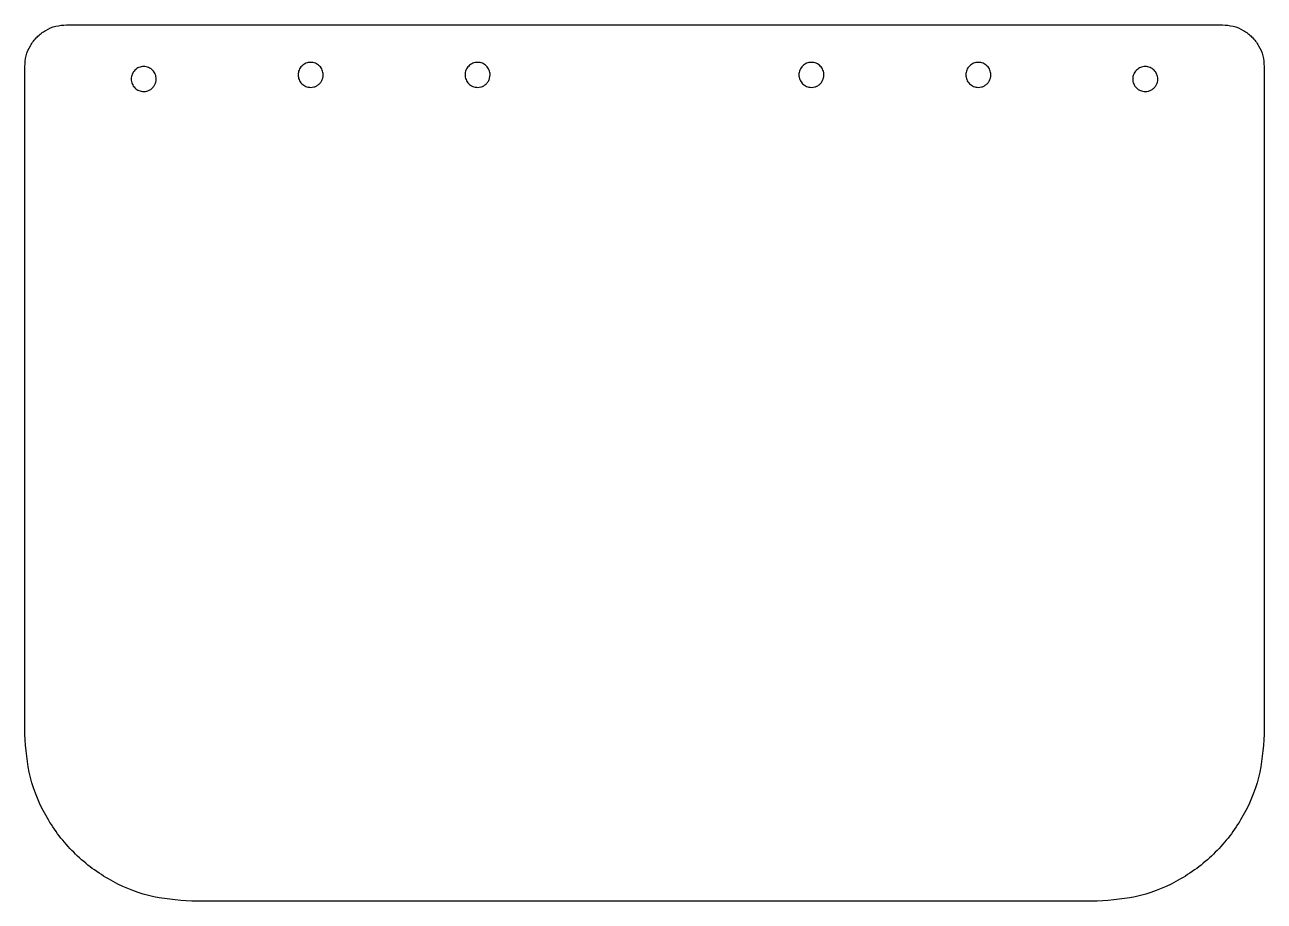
# Model space of a CAD drawing. Extents: x -91 to 206, y 120 to 515.
# Drawn here: x -91.1 to 205.9, y 119.7 to 329.7 of the extents above; entities that cross this region are included whole.
import ezdxf

# ---------------------------------------------------------------- set-up
doc = ezdxf.new("R2010")
doc.units = 0
doc.layers.get('0').update_dxf_attribs({"linetype": 'CONTINUOUS'})

msp = doc.modelspace()

# ---------------------------------------------------------------- linework, layer by layer
at = {"color": 7}
for points in [[(-81.082, 329.655), (195.918, 329.655)], [(-91.082, 159.655), (-91.082, 319.655)], [(205.918, 319.655), (205.918, 159.655)], [(165.918, 119.655), (-51.082, 119.655)]]:
    msp.add_lwpolyline(points, dxfattribs=at)
for points in [[(-62.582, 313.655)], [(-22.582, 314.655)], [(17.418, 314.655)], [(97.418, 314.655)], [(137.418, 314.655)], [(177.418, 313.655)]]:
    msp.add_lwpolyline(points, close=True, dxfattribs=at)
for points, knots in [([(-91.082, 319.655), (-91.015338, 320.530132), (-90.882564, 322.273155), (-89.833312, 324.711567), (-88.236979, 326.809979), (-86.138567, 328.406312), (-83.700155, 329.455564), (-81.957132, 329.588338), (-81.082, 329.655)], [0, 0, 0, 0, 2.617749, 5.213835, 7.831584, 10.449332, 13.045418, 15.663167, 15.663167, 15.663167, 15.663167]), ([(195.918, 329.655), (196.793132, 329.588338), (198.536155, 329.455564), (200.974567, 328.406312), (203.072979, 326.809979), (204.669312, 324.711567), (205.718564, 322.273155), (205.851338, 320.530132), (205.918, 319.655)], [0, 0, 0, 0, 2.617749, 5.213835, 7.831584, 10.449332, 13.045418, 15.663167, 15.663167, 15.663167, 15.663167]), ([(-62.582, 313.655), (-62.977052, 313.700585), (-63.760121, 313.790945), (-64.758025, 314.484102), (-65.426672, 315.475178), (-65.659719, 316.655755), (-65.425578, 317.832356), (-64.759218, 318.832246), (-63.759463, 319.498572), (-62.582358, 319.732714), (-61.40369, 319.499699), (-60.405504, 318.830922), (-59.738576, 317.833499), (-59.529668, 316.785347), (-59.651109, 315.869724), (-59.954106, 315.137984), (-60.436179, 314.508519), (-61.064852, 314.029603), (-61.796598, 313.714832), (-62.319475, 313.674999), (-62.582, 313.655)], [0, 0, 0, 0, 1.177552, 2.334136, 3.511688, 4.68924, 5.845823, 7.023376, 8.200928, 9.357511, 10.535063, 11.712616, 12.869199, 14.046751, 14.832076, 15.610902, 16.396226, 17.181551, 17.960377, 18.745701, 18.745701, 18.745701, 18.745701]), ([(-22.582, 314.655), (-22.977052, 314.700585), (-23.760121, 314.790945), (-24.758025, 315.484102), (-25.426672, 316.475178), (-25.659719, 317.655755), (-25.425578, 318.832356), (-24.759218, 319.832246), (-23.759463, 320.498572), (-22.582358, 320.732714), (-21.40369, 320.499699), (-20.405504, 319.830922), (-19.738576, 318.833499), (-19.529668, 317.785347), (-19.651109, 316.869724), (-19.954106, 316.137984), (-20.436179, 315.508519), (-21.064852, 315.029603), (-21.796598, 314.714832), (-22.319475, 314.674999), (-22.582, 314.655)], [0, 0, 0, 0, 1.177552, 2.334136, 3.511688, 4.68924, 5.845823, 7.023376, 8.200928, 9.357511, 10.535063, 11.712616, 12.869199, 14.046751, 14.832076, 15.610902, 16.396226, 17.181551, 17.960377, 18.745701, 18.745701, 18.745701, 18.745701]), ([(17.418, 314.655), (17.022948, 314.700585), (16.239879, 314.790945), (15.241975, 315.484102), (14.573328, 316.475178), (14.340281, 317.655755), (14.574422, 318.832356), (15.240782, 319.832246), (16.240537, 320.498572), (17.417642, 320.732714), (18.59631, 320.499699), (19.594496, 319.830922), (20.261424, 318.833499), (20.470332, 317.785347), (20.348891, 316.869724), (20.045894, 316.137984), (19.563821, 315.508519), (18.935148, 315.029603), (18.203402, 314.714832), (17.680525, 314.674999), (17.418, 314.655)], [0, 0, 0, 0, 1.177552, 2.334136, 3.511688, 4.68924, 5.845823, 7.023376, 8.200928, 9.357511, 10.535063, 11.712616, 12.869199, 14.046751, 14.832076, 15.610902, 16.396226, 17.181551, 17.960377, 18.745701, 18.745701, 18.745701, 18.745701]), ([(97.418, 314.655), (97.022948, 314.700585), (96.239879, 314.790945), (95.241975, 315.484102), (94.573328, 316.475178), (94.340281, 317.655755), (94.574422, 318.832356), (95.240782, 319.832246), (96.240537, 320.498572), (97.417642, 320.732714), (98.59631, 320.499699), (99.594496, 319.830922), (100.261424, 318.833499), (100.470332, 317.785347), (100.348891, 316.869724), (100.045894, 316.137984), (99.563821, 315.508519), (98.935148, 315.029603), (98.203402, 314.714832), (97.680525, 314.674999), (97.418, 314.655)], [0, 0, 0, 0, 1.177552, 2.334136, 3.511688, 4.68924, 5.845823, 7.023376, 8.200928, 9.357511, 10.535063, 11.712616, 12.869199, 14.046751, 14.832076, 15.610902, 16.396226, 17.181551, 17.960377, 18.745701, 18.745701, 18.745701, 18.745701]), ([(137.418, 314.655), (137.022948, 314.700585), (136.239879, 314.790945), (135.241975, 315.484102), (134.573328, 316.475178), (134.340281, 317.655755), (134.574422, 318.832356), (135.240782, 319.832246), (136.240537, 320.498572), (137.417642, 320.732714), (138.59631, 320.499699), (139.594496, 319.830922), (140.261424, 318.833499), (140.470332, 317.785347), (140.348891, 316.869724), (140.045894, 316.137984), (139.563821, 315.508519), (138.935148, 315.029603), (138.203402, 314.714832), (137.680525, 314.674999), (137.418, 314.655)], [0, 0, 0, 0, 1.177552, 2.334136, 3.511688, 4.68924, 5.845823, 7.023376, 8.200928, 9.357511, 10.535063, 11.712616, 12.869199, 14.046751, 14.832076, 15.610902, 16.396226, 17.181551, 17.960377, 18.745701, 18.745701, 18.745701, 18.745701]), ([(177.418, 313.655), (177.022948, 313.700585), (176.239879, 313.790945), (175.241975, 314.484102), (174.573328, 315.475178), (174.340281, 316.655755), (174.574422, 317.832356), (175.240782, 318.832246), (176.240537, 319.498572), (177.417642, 319.732714), (178.59631, 319.499699), (179.594496, 318.830922), (180.261424, 317.833499), (180.470332, 316.785347), (180.348891, 315.869724), (180.045894, 315.137984), (179.563821, 314.508519), (178.935148, 314.029603), (178.203402, 313.714832), (177.680525, 313.674999), (177.418, 313.655)], [0, 0, 0, 0, 1.177552, 2.334136, 3.511688, 4.68924, 5.845823, 7.023376, 8.200928, 9.357511, 10.535063, 11.712616, 12.869199, 14.046751, 14.832076, 15.610902, 16.396226, 17.181551, 17.960377, 18.745701, 18.745701, 18.745701, 18.745701]), ([(-51.082, 119.655), (-54.58253, 119.92165), (-61.554621, 120.452743), (-71.308267, 124.649751), (-79.701917, 131.035083), (-86.087249, 139.428733), (-90.284257, 149.182379), (-90.81535, 156.15447), (-91.082, 159.655)], [0, 0, 0, 0, 10.470995, 20.855339, 31.326334, 41.79733, 52.181674, 62.652669, 62.652669, 62.652669, 62.652669]), ([(205.918, 159.655), (205.65135, 156.15447), (205.120257, 149.182379), (200.923249, 139.428733), (194.537917, 131.035083), (186.144267, 124.649751), (176.390621, 120.452743), (169.41853, 119.92165), (165.918, 119.655)], [0, 0, 0, 0, 10.470995, 20.855339, 31.326334, 41.79733, 52.181674, 62.652669, 62.652669, 62.652669, 62.652669])]:
    msp.add_open_spline(points, degree=3, knots=knots, dxfattribs=at)

doc.saveas('drawing.dxf')
